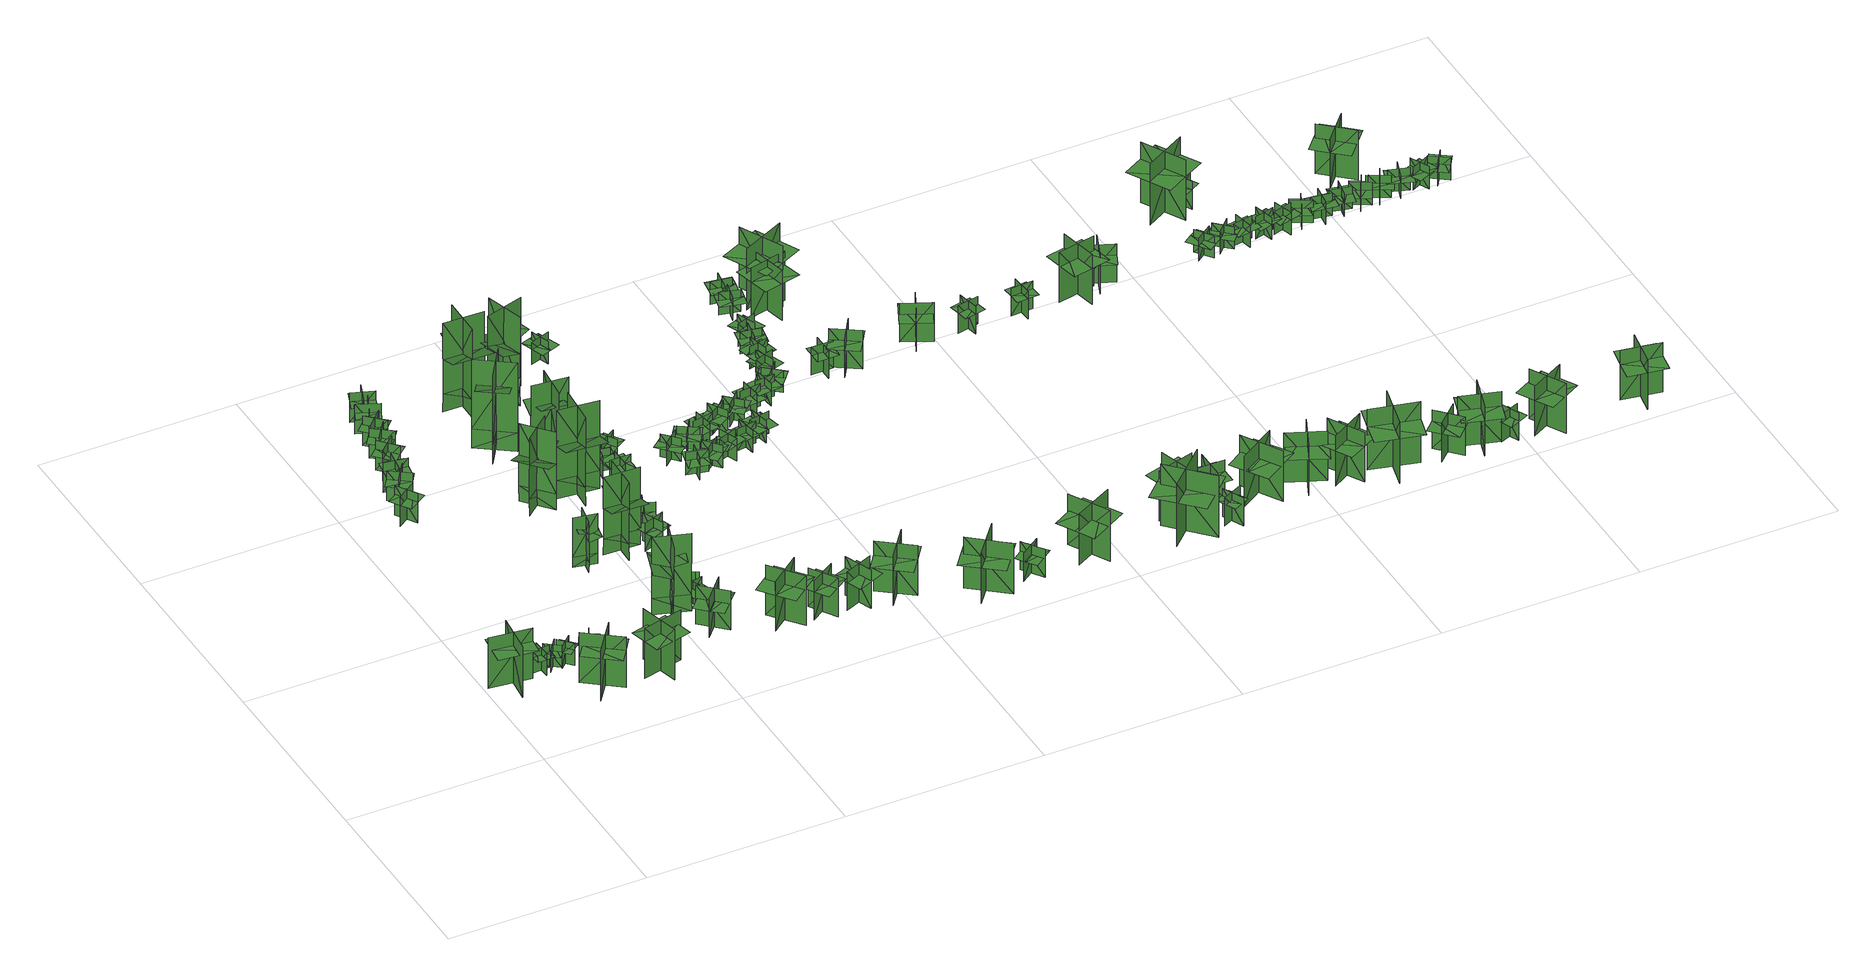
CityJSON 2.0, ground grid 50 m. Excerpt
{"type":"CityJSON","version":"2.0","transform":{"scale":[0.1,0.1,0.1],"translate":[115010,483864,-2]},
"CityObjects":{
"tree1":{"type":"SolitaryVegetationObject","geometry":[{"type":"MultiSurface","lod":"1","boundaries":[[[0,1,2]],[[0,2,3]],[[4,5,6]],[[4,6,7]],[[8,9,10]],[[8,10,11]],[[8,12,13]],[[8,13,9]]]}]},
"tree2":{"type":"SolitaryVegetationObject","geometry":[{"type":"MultiSurface","lod":"1","boundaries":[[[14,15,16]],[[14,16,17]],[[18,19,20]],[[18,20,21]],[[22,23,24]],[[22,24,25]],[[22,25,26]],[[22,26,27]]]}]},
"tree3":{"type":"SolitaryVegetationObject","geometry":[{"type":"MultiSurface","lod":"1","boundaries":[[[28,29,30]],[[28,30,31]],[[32,33,34]],[[32,34,35]],[[36,37,38]],[[36,38,39]],[[36,39,40]],[[36,40,41]]]}]},
"tree4":{"type":"SolitaryVegetationObject","geometry":[{"type":"MultiSurface","lod":"1","boundaries":[[[42,43,44]],[[42,44,45]],[[46,47,48]],[[46,48,49]],[[50,51,52]],[[50,52,53]],[[50,53,54]],[[50,54,55]]]}]},
"tree5":{"type":"SolitaryVegetationObject","geometry":[{"type":"MultiSurface","lod":"1","boundaries":[[[56,57,58]],[[56,58,59]],[[60,61,62]],[[60,62,63]],[[64,65,66]],[[64,66,67]],[[64,68,69]],[[64,69,65]]]}]},
"tree6":{"type":"SolitaryVegetationObject","geometry":[{"type":"MultiSurface","lod":"1","boundaries":[[[70,71,72]],[[70,72,73]],[[74,75,76]],[[74,76,77]],[[78,79,80]],[[78,80,81]],[[78,81,82]],[[78,82,83]]]}]},
"tree7":{"type":"SolitaryVegetationObject","geometry":[{"type":"MultiSurface","lod":"1","boundaries":[[[84,85,86]],[[84,86,87]],[[88,89,90]],[[88,90,91]],[[92,93,94]],[[92,94,95]],[[92,95,96]],[[92,96,97]]]}]},
"tree8":{"type":"SolitaryVegetationObject","geometry":[{"type":"MultiSurface","lod":"1","boundaries":[[[98,99,100]],[[98,100,101]],[[102,103,104]],[[102,104,105]],[[106,107,108]],[[106,108,109]],[[106,110,111]],[[106,111,107]]]}]},
"tree9":{"type":"SolitaryVegetationObject","geometry":[{"type":"MultiSurface","lod":"1","boundaries":[[[112,113,114]],[[112,114,115]],[[116,117,118]],[[116,118,119]],[[120,121,122]],[[120,122,123]],[[120,123,124]],[[120,124,125]]]}]},
"tree10":{"type":"SolitaryVegetationObject","geometry":[{"type":"MultiSurface","lod":"1","boundaries":[[[126,127,128]],[[126,128,129]],[[130,131,132]],[[130,132,133]],[[134,135,136]],[[134,136,137]],[[134,137,138]],[[134,138,139]]]}]},
"tree11":{"type":"SolitaryVegetationObject","geometry":[{"type":"MultiSurface","lod":"1","boundaries":[[[140,141,142]],[[140,142,143]],[[144,145,146]],[[144,146,147]],[[148,149,150]],[[148,150,151]],[[148,151,152]],[[148,152,153]]]}]},
"tree12":{"type":"SolitaryVegetationObject","geometry":[{"type":"MultiSurface","lod":"1","boundaries":[[[154,155,156]],[[154,156,157]],[[158,159,160]],[[158,160,161]],[[162,163,164]],[[162,164,165]],[[162,165,166]],[[162,166,167]]]}]},
"tree13":{"type":"SolitaryVegetationObject","geometry":[{"type":"MultiSurface","lod":"1","boundaries":[[[168,169,170]],[[168,170,171]],[[172,173,174]],[[172,174,175]],[[176,177,178]],[[176,178,179]],[[176,179,180]],[[176,180,181]]]}]},
"tree14":{"type":"SolitaryVegetationObject","geometry":[{"type":"MultiSurface","lod":"1","boundaries":[[[182,183,184]],[[182,184,185]],[[186,187,188]],[[186,188,189]],[[190,191,187]],[[190,187,186]],[[192,193,183]],[[192,183,182]],[[194,195,196]],[[194,196,197]],[[198,199,200]],[[198,200,201]]]}]},
"tree15":{"type":"SolitaryVegetationObject","geometry":[{"type":"MultiSurface","lod":"1","boundaries":[[[202,203,204]],[[202,204,205]],[[206,207,208]],[[206,208,209]],[[210,211,212]],[[210,212,213]],[[210,213,214]],[[210,214,215]]]}]},
"tree16":{"type":"SolitaryVegetationObject","geometry":[{"type":"MultiSurface","lod":"1","boundaries":[[[216,217,218]],[[216,218,219]],[[220,221,222]],[[220,222,223]],[[224,225,221]],[[224,221,220]],[[226,227,217]],[[226,217,216]],[[228,229,230]],[[228,230,231]],[[232,233,234]],[[232,234,235]]]}]},
"tree17":{"type":"SolitaryVegetationObject","geometry":[{"type":"MultiSurface","lod":"1","boundaries":[[[236,237,238]],[[236,238,239]],[[240,241,242]],[[240,242,243]],[[244,245,246]],[[244,246,247]],[[244,247,248]],[[244,248,249]]]}]},
"tree18":{"type":"SolitaryVegetationObject","geometry":[{"type":"MultiSurface","lod":"1","boundaries":[[[250,251,252]],[[250,252,253]],[[254,255,256]],[[254,256,257]],[[258,259,260]],[[258,260,261]],[[258,259,262]],[[258,262,263]]]}]},
"tree19":{"type":"SolitaryVegetationObject","geometry":[{"type":"MultiSurface","lod":"1","boundaries":[[[264,265,266]],[[264,266,267]],[[268,269,270]],[[268,270,271]],[[272,273,269]],[[272,269,268]],[[274,275,265]],[[274,265,264]],[[276,277,278]],[[276,278,279]],[[280,281,282]],[[280,282,283]]]}]},
"tree20":{"type":"SolitaryVegetationObject","geometry":[{"type":"MultiSurface","lod":"1","boundaries":[[[284,285,286]],[[284,286,287]],[[288,289,290]],[[288,290,291]],[[292,293,294]],[[292,294,295]],[[292,295,296]],[[292,296,297]]]}]},
"tree21":{"type":"SolitaryVegetationObject","geometry":[{"type":"MultiSurface","lod":"1","boundaries":[[[298,299,300]],[[298,300,301]],[[302,303,304]],[[302,304,305]],[[306,307,308]],[[306,308,309]],[[306,309,310]],[[306,310,311]]]}]},
"tree22":{"type":"SolitaryVegetationObject","geometry":[{"type":"MultiSurface","lod":"1","boundaries":[[[312,313,314]],[[312,314,315]],[[316,317,318]],[[316,318,319]],[[320,321,317]],[[320,317,316]],[[322,323,313]],[[322,313,312]],[[324,325,326]],[[324,326,327]],[[328,329,330]],[[328,330,331]]]}]},
"tree23":{"type":"SolitaryVegetationObject","geometry":[{"type":"MultiSurface","lod":"1","boundaries":[[[332,333,334]],[[332,334,335]],[[336,337,338]],[[336,338,339]],[[340,341,342]],[[340,342,343]],[[340,343,344]],[[340,344,345]]]}]},
"tree24":{"type":"SolitaryVegetationObject","geometry":[{"type":"MultiSurface","lod":"1","boundaries":[[[346,347,348]],[[346,348,349]],[[350,351,352]],[[350,352,353]],[[354,355,356]],[[354,356,357]],[[354,355,358]],[[354,358,359]]]}]},
"tree25":{"type":"SolitaryVegetationObject","geometry":[{"type":"MultiSurface","lod":"1","boundaries":[[[360,361,362]],[[360,362,363]],[[364,365,366]],[[364,366,367]],[[368,369,365]],[[368,365,364]],[[370,371,361]],[[370,361,360]],[[372,373,374]],[[372,374,375]],[[376,377,378]],[[376,378,379]]]}]},
"tree26":{"type":"SolitaryVegetationObject","geometry":[{"type":"MultiSurface","lod":"1","boundaries":[[[380,381,382]],[[380,382,383]],[[384,385,386]],[[384,386,387]],[[388,389,385]],[[388,385,384]],[[390,391,381]],[[390,381,380]],[[392,393,394]],[[392,394,395]],[[396,397,398]],[[396,398,399]]]}]},
"tree27":{"type":"SolitaryVegetationObject","geometry":[{"type":"MultiSurface","lod":"1","boundaries":[[[400,401,402]],[[400,402,403]],[[404,405,406]],[[404,406,407]],[[408,409,410]],[[408,410,411]],[[408,411,412]],[[408,412,413]]]}]},
"tree28":{"type":"SolitaryVegetationObject","geometry":[{"type":"MultiSurface","lod":"1","boundaries":[[[414,415,416]],[[414,416,417]],[[418,419,420]],[[418,420,421]],[[422,423,424]],[[422,424,425]],[[422,423,426]],[[422,426,427]]]}]},
"tree29":{"type":"SolitaryVegetationObject","geometry":[{"type":"MultiSurface","lod":"1","boundaries":[[[428,429,430]],[[428,430,431]],[[432,433,434]],[[432,434,435]],[[436,437,433]],[[436,433,432]],[[438,439,429]],[[438,429,428]],[[440,441,442]],[[440,442,443]],[[444,445,446]],[[444,446,447]]]}]},
"tree30":{"type":"SolitaryVegetationObject","geometry":[{"type":"MultiSurface","lod":"1","boundaries":[[[448,449,450]],[[448,450,451]],[[452,453,454]],[[452,454,455]],[[456,457,453]],[[456,453,452]],[[458,459,449]],[[458,449,448]],[[460,461,462]],[[460,462,463]],[[464,465,466]],[[464,466,467]]]}]},
"tree31":{"type":"SolitaryVegetationObject","geometry":[{"type":"MultiSurface","lod":"1","boundaries":[[[468,469,470]],[[468,470,471]],[[472,473,474]],[[472,474,475]],[[476,477,478]],[[476,478,479]],[[476,479,480]],[[476,480,481]]]}]},
"tree32":{"type":"SolitaryVegetationObject","geometry":[{"type":"MultiSurface","lod":"1","boundaries":[[[482,483,484]],[[482,484,485]],[[486,487,488]],[[486,488,489]],[[490,491,492]],[[490,492,493]],[[490,493,494]],[[490,494,495]]]}]},
"tree33":{"type":"SolitaryVegetationObject","geometry":[{"type":"MultiSurface","lod":"1","boundaries":[[[496,497,498]],[[496,498,499]],[[500,501,502]],[[500,502,503]],[[504,505,506]],[[504,506,507]],[[504,507,508]],[[504,508,509]]]}]},
"tree34":{"type":"SolitaryVegetationObject","geometry":[{"type":"MultiSurface","lod":"1","boundaries":[[[510,511,512]],[[510,512,513]],[[514,515,516]],[[514,516,517]],[[518,519,515]],[[518,515,514]],[[520,521,511]],[[520,511,510]],[[522,523,524]],[[522,524,525]],[[526,527,528]],[[526,528,529]]]}]},
"tree35":{"type":"SolitaryVegetationObject","geometry":[{"type":"MultiSurface","lod":"1","boundaries":[[[530,531,532]],[[530,532,533]],[[534,535,536]],[[534,536,537]],[[538,539,540]],[[538,540,541]],[[538,541,542]],[[538,542,543]]]}]},
"tree36":{"type":"SolitaryVegetationObject","geometry":[{"type":"MultiSurface","lod":"1","boundaries":[[[544,545,546]],[[544,546,547]],[[548,549,550]],[[548,550,551]],[[552,553,554]],[[552,554,555]],[[552,555,556]],[[552,556,557]]]}]},
"tree37":{"type":"SolitaryVegetationObject","geometry":[{"type":"MultiSurface","lod":"1","boundaries":[[[558,559,560]],[[558,560,561]],[[562,563,564]],[[562,564,565]],[[566,567,568]],[[566,568,569]],[[566,569,570]],[[566,570,571]]]}]},
"tree38":{"type":"SolitaryVegetationObject","geometry":[{"type":"MultiSurface","lod":"1","boundaries":[[[572,573,574]],[[572,574,575]],[[576,577,578]],[[576,578,579]],[[580,581,582]],[[580,582,583]],[[580,583,584]],[[580,584,585]]]}]},
"tree39":{"type":"SolitaryVegetationObject","geometry":[{"type":"MultiSurface","lod":"1","boundaries":[[[586,587,588]],[[586,588,589]],[[590,591,592]],[[590,592,593]],[[594,595,596]],[[594,596,597]],[[594,597,598]],[[594,598,599]]]}]},
"tree40":{"type":"SolitaryVegetationObject","geometry":[{"type":"MultiSurface","lod":"1","boundaries":[[[600,601,602]],[[600,602,603]],[[604,605,606]],[[604,606,607]],[[608,609,610]],[[608,610,611]],[[608,611,612]],[[608,612,613]]]}]},
"tree41":{"type":"SolitaryVegetationObject","geometry":[{"type":"MultiSurface","lod":"1","boundaries":[[[614,615,616]],[[614,616,617]],[[618,619,620]],[[618,620,621]],[[622,623,624]],[[622,624,625]],[[622,625,626]],[[622,626,627]]]}]},
"tree42":{"type":"SolitaryVegetationObject","geometry":[{"type":"MultiSurface","lod":"1","boundaries":[[[628,629,630]],[[628,630,631]],[[632,633,634]],[[632,634,635]],[[636,637,638]],[[636,638,639]],[[636,639,640]],[[636,640,641]]]}]},
"tree43":{"type":"SolitaryVegetationObject","geometry":[{"type":"MultiSurface","lod":"1","boundaries":[[[642,643,644]],[[642,644,645]],[[646,647,648]],[[646,648,649]],[[650,651,652]],[[650,652,653]],[[650,653,654]],[[650,654,655]]]}]},
"tree44":{"type":"SolitaryVegetationObject","geometry":[{"type":"MultiSurface","lod":"1","boundaries":[[[656,657,658]],[[656,658,659]],[[660,661,662]],[[660,662,663]],[[664,665,666]],[[664,666,667]],[[664,667,668]],[[664,668,669]]]}]},
"tree45":{"type":"SolitaryVegetationObject","geometry":[{"type":"MultiSurface","lod":"1","boundaries":[[[670,671,672]],[[670,672,673]],[[674,675,676]],[[674,676,677]],[[678,679,680]],[[678,680,681]],[[678,681,682]],[[678,682,683]]]}]},
"tree46":{"type":"SolitaryVegetationObject","geometry":[{"type":"MultiSurface","lod":"1","boundaries":[[[684,685,686]],[[684,686,687]],[[688,689,690]],[[688,690,691]],[[692,693,694]],[[692,694,695]],[[692,695,696]],[[692,696,697]]]}]},
"tree47":{"type":"SolitaryVegetationObject","geometry":[{"type":"MultiSurface","lod":"1","boundaries":[[[698,699,700]],[[698,700,701]],[[702,703,704]],[[702,704,705]],[[706,707,708]],[[706,708,709]],[[706,709,710]],[[706,710,711]]]}]},
"tree48":{"type":"SolitaryVegetationObject","geometry":[{"type":"MultiSurface","lod":"1","boundaries":[[[712,713,714]],[[712,714,715]],[[716,717,718]],[[716,718,719]],[[720,721,722]],[[720,722,723]],[[720,723,724]],[[720,724,725]]]}]},
"tree49":{"type":"SolitaryVegetationObject","geometry":[{"type":"MultiSurface","lod":"1","boundaries":[[[726,727,728]],[[726,728,729]],[[730,731,732]],[[730,732,733]],[[734,735,736]],[[734,736,737]],[[734,737,738]],[[734,738,739]]]}]},
"tree50":{"type":"SolitaryVegetationObject","geometry":[{"type":"MultiSurface","lod":"1","boundaries":[[[740,741,742]],[[740,742,743]],[[744,745,746]],[[744,746,747]],[[748,749,750]],[[748,750,751]],[[748,751,752]],[[748,752,753]]]}]},
"tree51":{"type":"SolitaryVegetationObject","geometry":[{"type":"MultiSurface","lod":"1","boundaries":[[[754,755,756]],[[754,756,757]],[[758,759,760]],[[758,760,761]],[[762,763,764]],[[762,764,765]],[[762,765,766]],[[762,766,767]]]}]},
"tree52":{"type":"SolitaryVegetationObject","geometry":[{"type":"MultiSurface","lod":"1","boundaries":[[[768,769,770]],[[768,770,771]],[[772,773,774]],[[772,774,775]],[[776,777,778]],[[776,778,779]],[[776,779,780]],[[776,780,781]]]}]},
"tree53":{"type":"SolitaryVegetationObject","geometry":[{"type":"MultiSurface","lod":"1","boundaries":[[[782,783,784]],[[782,784,785]],[[786,787,788]],[[786,788,789]],[[790,791,792]],[[790,792,793]],[[790,793,794]],[[790,794,795]]]}]},
"tree54":{"type":"SolitaryVegetationObject","geometry":[{"type":"MultiSurface","lod":"1","boundaries":[[[796,797,798]],[[796,798,799]],[[800,801,802]],[[800,802,803]],[[804,805,806]],[[804,806,807]],[[804,807,808]],[[804,808,809]]]}]},
"tree55":{"type":"SolitaryVegetationObject","geometry":[{"type":"MultiSurface","lod":"1","boundaries":[[[810,811,812]],[[810,812,813]],[[814,815,816]],[[814,816,817]],[[818,819,820]],[[818,820,821]],[[818,821,822]],[[818,822,823]]]}]},
"tree56":{"type":"SolitaryVegetationObject","geometry":[{"type":"MultiSurface","lod":"1","boundaries":[[[824,825,826]],[[824,826,827]],[[828,829,830]],[[828,830,831]],[[832,833,834]],[[832,834,835]],[[832,835,836]],[[832,836,837]]]}]},
"tree57":{"type":"SolitaryVegetationObject","geometry":[{"type":"MultiSurface","lod":"1","boundaries":[[[838,839,840]],[[838,840,841]],[[842,843,844]],[[842,844,845]],[[846,847,848]],[[846,848,849]],[[846,849,850]],[[846,850,851]]]}]},
"tree58":{"type":"SolitaryVegetationObject","geometry":[{"type":"MultiSurface","lod":"1","boundaries":[[[852,853,854]],[[852,854,855]],[[856,857,858]],[[856,858,859]],[[860,861,862]],[[860,862,863]],[[860,863,864]],[[860,864,865]]]}]},
"tree59":{"type":"SolitaryVegetationObject","geometry":[{"type":"MultiSurface","lod":"1","boundaries":[[[866,867,868]],[[866,868,869]],[[870,871,872]],[[870,872,873]],[[874,875,876]],[[874,876,877]],[[874,877,878]],[[874,878,879]]]}]},
"tree60":{"type":"SolitaryVegetationObject","geometry":[{"type":"MultiSurface","lod":"1","boundaries":[[[880,881,882]],[[880,882,883]],[[884,885,886]],[[884,886,887]],[[888,889,890]],[[888,890,891]],[[888,891,892]],[[888,892,893]]]}]},
"tree61":{"type":"SolitaryVegetationObject","geometry":[{"type":"MultiSurface","lod":"1","boundaries":[[[894,895,896]],[[894,896,897]],[[898,899,900]],[[898,900,901]],[[902,903,904]],[[902,904,905]],[[902,905,906]],[[902,906,907]]]}]},
"tree62":{"type":"SolitaryVegetationObject","geometry":[{"type":"MultiSurface","lod":"1","boundaries":[[[908,909,910]],[[908,910,911]],[[912,913,914]],[[912,914,915]],[[916,917,918]],[[916,918,919]],[[916,919,920]],[[916,920,921]]]}]},
"tree63":{"type":"SolitaryVegetationObject","geometry":[{"type":"MultiSurface","lod":"1","boundaries":[[[922,923,924]],[[922,924,925]],[[926,927,928]],[[926,928,929]],[[930,931,932]],[[930,932,933]],[[930,933,934]],[[930,934,935]]]}]},
"tree64":{"type":"SolitaryVegetationObject","geometry":[{"type":"MultiSurface","lod":"1","boundaries":[[[936,937,938]],[[936,938,939]],[[940,941,942]],[[940,942,943]],[[944,945,946]],[[944,946,947]],[[944,947,948]],[[944,948,949]]]}]},
"tree65":{"type":"SolitaryVegetationObject","geometry":[{"type":"MultiSurface","lod":"1","boundaries":[[[950,951,952]],[[950,952,953]],[[954,955,956]],[[954,956,957]],[[958,959,960]],[[958,960,961]],[[958,961,962]],[[958,962,963]]]}]},
"tree66":{"type":"SolitaryVegetationObject","geometry":[{"type":"MultiSurface","lod":"1","boundaries":[[[964,965,966]],[[964,966,967]],[[968,969,970]],[[968,970,971]],[[972,973,974]],[[972,974,975]],[[972,975,976]],[[972,976,977]]]}]},
"tree67":{"type":"SolitaryVegetationObject","geometry":[{"type":"MultiSurface","lod":"1","boundaries":[[[978,979,980]],[[978,980,981]],[[982,983,984]],[[982,984,985]],[[986,987,988]],[[986,988,989]],[[986,989,990]],[[986,990,991]]]}]},
"tree68":{"type":"SolitaryVegetationObject","geometry":[{"type":"MultiSurface","lod":"1","boundaries":[[[992,993,994]],[[992,994,995]],[[996,997,998]],[[996,998,999]],[[1000,1001,1002]],[[1000,1002,1003]],[[1000,1004,1005]],[[1000,1005,1001]]]}]},
"tree69":{"type":"SolitaryVegetationObject","geometry":[{"type":"MultiSurface","lod":"1","boundaries":[[[1006,1007,1008]],[[1006,1008,1009]],[[1010,1011,1012]],[[1010,1012,1013]],[[1014,1015,1016]],[[1014,1016,1017]],[[1014,1017,1018]],[[1014,1018,1019]]]}]},
"tree70":{"type":"SolitaryVegetationObject","geometry":[{"type":"MultiSurface","lod":"1","boundaries":[[[1020,1021,1022]],[[1020,1022,1023]],[[1024,1025,1026]],[[1024,1026,1027]],[[1028,1029,1030]],[[1028,1030,1031]],[[1028,1031,1032]],[[1028,1032,1033]]]}]},
"tree71":{"type":"SolitaryVegetationObject","geometry":[{"type":"MultiSurface","lod":"1","boundaries":[[[1034,1035,1036]],[[1034,1036,1037]],[[1038,1039,1040]],[[1038,1040,1041]],[[1042,1043,1044]],[[1042,1044,1045]],[[1042,1045,1046]],[[1042,1046,1047]]]}]},
"tree72":{"type":"SolitaryVegetationObject","geometry":[{"type":"MultiSurface","lod":"1","boundaries":[[[1048,1049,1050]],[[1048,1050,1051]],[[1052,1053,1054]],[[1052,1054,1055]],[[1056,1057,1058]],[[1056,1058,1059]],[[1056,1059,1060]],[[1056,1060,1061]]]}]},
"tree73":{"type":"SolitaryVegetationObject","geometry":[{"type":"MultiSurface","lod":"1","boundaries":[[[1062,1063,1064]],[[1062,1064,1065]],[[1066,1067,1068]],[[1066,1068,1069]],[[1070,1071,1072]],[[1070,1072,1073]],[[1070,1073,1074]],[[1070,1074,1075]]]}]},
"tree74":{"type":"SolitaryVegetationObject","geometry":[{"type":"MultiSurface","lod":"1","boundaries":[[[1076,1077,1078]],[[1076,1078,1079]],[[1080,1081,1082]],[[1080,1082,1083]],[[1084,1085,1086]],[[1084,1086,1087]],[[1084,1087,1088]],[[1084,1088,1089]]]}]},
"tree75":{"type":"SolitaryVegetationObject","geometry":[{"type":"MultiSurface","lod":"1","boundaries":[[[1090,1091,1092]],[[1090,1092,1093]],[[1094,1095,1096]],[[1094,1096,1097]],[[1098,1099,1100]],[[1098,1100,1101]],[[1098,1101,1102]],[[1098,1102,1103]]]}]},
"tree76":{"type":"SolitaryVegetationObject","geometry":[{"type":"MultiSurface","lod":"1","boundaries":[[[1104,1105,1106]],[[1104,1106,1107]],[[1108,1109,1110]],[[1108,1110,1111]],[[1112,1113,1114]],[[1112,1114,1115]],[[1112,1115,1116]],[[1112,1116,1117]]]}]},
"tree77":{"type":"SolitaryVegetationObject","geometry":[{"type":"MultiSurface","lod":"1","boundaries":[[[1118,1119,1120]],[[1118,1120,1121]],[[1122,1123,1124]],[[1122,1124,1125]],[[1126,1127,1128]],[[1126,1128,1129]],[[1126,1129,1130]],[[1126,1130,1131]]]}]},
"tree78":{"type":"SolitaryVegetationObject","geometry":[{"type":"MultiSurface","lod":"1","boundaries":[[[1132,1133,1134]],[[1132,1134,1135]],[[1136,1137,1138]],[[1136,1138,1139]],[[1140,1141,1142]],[[1140,1142,1143]],[[1140,1143,1144]],[[1140,1144,1145]]]}]},
"tree79":{"type":"SolitaryVegetationObject","geometry":[{"type":"MultiSurface","lod":"1","boundaries":[[[1146,1147,1148]],[[1146,1148,1149]],[[1150,1151,1152]],[[1150,1152,1153]],[[1154,1155,1156]],[[1154,1156,1157]],[[1154,1157,1158]],[[1154,1158,1159]]]}]},
"tree80":{"type":"SolitaryVegetationObject","geometry":[{"type":"MultiSurface","lod":"1","boundaries":[[[1160,1161,1162]],[[1160,1162,1163]],[[1164,1165,1166]],[[1164,1166,1167]],[[1168,1169,1170]],[[1168,1170,1171]],[[1168,1171,1172]],[[1168,1172,1173]]]}]},
"tree81":{"type":"SolitaryVegetationObject","geometry":[{"type":"MultiSurface","lod":"1","boundaries":[[[1174,1175,1176]],[[1174,1176,1177]],[[1178,1179,1180]],[[1178,1180,1181]],[[1182,1183,1184]],[[1182,1184,1185]],[[1182,1185,1186]],[[1182,1186,1187]]]}]},
"tree82":{"type":"SolitaryVegetationObject","geometry":[{"type":"MultiSurface","lod":"1","boundaries":[[[1188,1189,1190]],[[1188,1190,1191]],[[1192,1193,1194]],[[1192,1194,1195]],[[1196,1197,1198]],[[1196,1198,1199]],[[1196,1199,1200]],[[1196,1200,1201]]]}]},
"tree83":{"type":"SolitaryVegetationObject","geometry":[{"type":"MultiSurface","lod":"1","boundaries":[[[1202,1203,1204]],[[1202,1204,1205]],[[1206,1207,1208]],[[1206,1208,1209]],[[1210,1211,1212]],[[1210,1212,1213]],[[1210,1213,1214]],[[1210,1214,1215]]]}]},
"tree84":{"type":"SolitaryVegetationObject","geometry":[{"type":"MultiSurface","lod":"1","boundaries":[[[1216,1217,1218]],[[1216,1218,1219]],[[1220,1221,1222]],[[1220,1222,1223]],[[1224,1225,1226]],[[1224,1226,1227]],[[1224,1227,1228]],[[1224,1228,1229]]]}]},
"tree85":{"type":"SolitaryVegetationObject","geometry":[{"type":"MultiSurface","lod":"1","boundaries":[[[1230,1231,1232]],[[1230,1232,1233]],[[1234,1235,1236]],[[1234,1236,1237]],[[1238,1239,1240]],[[1238,1240,1241]],[[1238,1241,1242]],[[1238,1242,1243]]]}]},
"tree86":{"type":"SolitaryVegetationObject","geometry":[{"type":"MultiSurface","lod":"1","boundaries":[[[1244,1245,1246]],[[1244,1246,1247]],[[1248,1249,1250]],[[1248,1250,1251]],[[1252,1253,1254]],[[1252,1254,1255]],[[1252,1255,1256]],[[1252,1256,1257]]]}]},
"tree87":{"type":"SolitaryVegetationObject","geometry":[{"type":"MultiSurface","lod":"1","boundaries":[[[1258,1259,1260]],[[1258,1260,1261]],[[1262,1263,1264]],[[1262,1264,1265]],[[1266,1267,1268]],[[1266,1268,1269]],[[1266,1269,1270]],[[1266,1270,1271]]]}]},
"tree88":{"type":"SolitaryVegetationObject","geometry":[{"type":"MultiSurface","lod":"1","boundaries":[[[1272,1273,1274]],[[1272,1274,1275]],[[1276,1277,1278]],[[1276,1278,1279]],[[1280,1281,1282]],[[1280,1282,1283]],[[1280,1283,1284]],[[1280,1284,1285]]]}]},
"tree89":{"type":"SolitaryVegetationObject","geometry":[{"type":"MultiSurface","lod":"1","boundaries":[[[1286,1287,1288]],[[1286,1288,1289]],[[1290,1291,1292]],[[1290,1292,1293]],[[1294,1295,1296]],[[1294,1296,1297]],[[1294,1297,1298]],[[1294,1298,1299]]]}]},
"tree90":{"type":"SolitaryVegetationObject","geometry":[{"type":"MultiSurface","lod":"1","boundaries":[[[1300,1301,1302]],[[1300,1302,1303]],[[1304,1305,1306]],[[1304,1306,1307]],[[1308,1309,1310]],[[1308,1310,1311]],[[1308,1311,1312]],[[1308,1312,1313]]]}]},
"tree91":{"type":"SolitaryVegetationObject","geometry":[{"type":"MultiSurface","lod":"1","boundaries":[[[1314,1315,1316]],[[1314,1316,1317]],[[1318,1319,1320]],[[1318,1320,1321]],[[1322,1323,1324]],[[1322,1324,1325]],[[1322,1325,1326]],[[1322,1326,1327]]]}]},
"tree92":{"type":"SolitaryVegetationObject","geometry":[{"type":"MultiSurface","lod":"1","boundaries":[[[1328,1329,1330]],[[1328,1330,1331]],[[1332,1333,1334]],[[1332,1334,1335]],[[1336,1337,1338]],[[1336,1338,1339]],[[1336,1339,1340]],[[1336,1340,1341]]]}]},
"tree93":{"type":"SolitaryVegetationObject","geometry":[{"type":"MultiSurface","lod":"1","boundaries":[[[1342,1343,1344]],[[1342,1344,1345]],[[1346,1347,1348]],[[1346,1348,1349]],[[1350,1351,1352]],[[1350,1352,1353]],[[1350,1353,1354]],[[1350,1354,1355]]]}]},
"tree94":{"type":"SolitaryVegetationObject","geometry":[{"type":"MultiSurface","lod":"1","boundaries":[[[1356,1357,1358]],[[1356,1358,1359]],[[1360,1361,1362]],[[1360,1362,1363]],[[1364,1365,1366]],[[1364,1366,1367]],[[1364,1367,1368]],[[1364,1368,1369]]]}]},
"tree95":{"type":"SolitaryVegetationObject","geometry":[{"type":"MultiSurface","lod":"1","boundaries":[[[1370,1371,1372]],[[1370,1372,1373]],[[1374,1375,1376]],[[1374,1376,1377]],[[1378,1379,1380]],[[1378,1380,1381]],[[1378,1381,1382]],[[1378,1382,1383]]]}]},
"tree96":{"type":"SolitaryVegetationObject","geometry":[{"type":"MultiSurface","lod":"1","boundaries":[[[1384,1385,1386]],[[1384,1386,1387]],[[1388,1389,1390]],[[1388,1390,1391]],[[1392,1393,1394]],[[1392,1394,1395]],[[1392,1395,1396]],[[1392,1396,1397]]]}]},
"tree97":{"type":"SolitaryVegetationObject","geometry":[{"type":"MultiSurface","lod":"1","boundaries":[[[1398,1399,1400]],[[1398,1400,1401]],[[1402,1403,1404]],[[1402,1404,1405]],[[1406,1407,1408]],[[1406,1408,1409]],[[1406,1409,1410]],[[1406,1410,1411]]]}]},
"tree98":{"type":"SolitaryVegetationObject","geometry":[{"type":"MultiSurface","lod":"1","boundaries":[[[1412,1413,1414]],[[1412,1414,1415]],[[1416,1417,1418]],[[1416,1418,1419]],[[1420,1421,1422]],[[1420,1422,1423]],[[1420,1423,1424]],[[1420,1424,1425]]]}]},
"tree99":{"type":"SolitaryVegetationObject","geometry":[{"type":"MultiSurface","lod":"1","boundaries":[[[1426,1427,1428]],[[1426,1428,1429]],[[1430,1431,1432]],[[1430,1432,1433]],[[1434,1435,1436]],[[1434,1436,1437]],[[1434,1437,1438]],[[1434,1438,1439]]]}]}
},
"vertices":[
[3,279,14],[109,266,14],[109,266,155],[3,279,155],[56,213,14],[68,319,14],[68,319,155],[56,213,155],[12,278,119],[109,266,119],[114,308,119],[17,320,119],[7,236,119],[104,225,119],
[160,284,16],[115,281,16],[115,281,78],[160,284,78],[137,304,16],[141,259,16],[141,259,78],[137,304,78],[137,304,60],[115,302,60],[119,258,60],[141,259,60],[163,261,60],[159,305,60],
[185,271,16],[150,297,16],[150,297,77],[185,271,77],[181,300,16],[154,265,16],[154,265,77],[181,300,77],[181,300,60],[164,313,60],[137,278,60],[154,265,60],[172,251,60],[199,286,60],
[184,297,16],[214,264,16],[214,264,77],[184,297,77],[183,267,16],[216,297,16],[216,297,77],[183,267,77],[183,267,60],[198,251,60],[231,281,60],[216,297,60],[201,314,60],[168,284,60],
[194,205,14],[279,141,14],[279,141,154],[194,205,154],[206,122,14],[270,207,14],[270,207,154],[206,122,154],[201,200,118],[279,141,118],[304,175,118],[226,233,118],[176,166,118],[254,107,118],
[240,291,15],[279,270,15],[279,270,77],[240,291,77],[248,263,15],[269,302,15],[269,302,77],[248,263,77],[248,263,60],[267,252,60],[289,291,60],[269,302,60],[250,312,60],[228,274,60],
[156,917,2],[124,967,2],[124,967,84],[156,917,84],[164,956,2],[115,923,2],[115,923,84],[164,956,84],[164,956,61],[148,980,61],[99,948,61],[115,923,61],[131,899,61],[181,931,61],
[435,177,13],[332,152,13],[332,152,153],[435,177,153],[363,220,13],[389,117,13],[389,117,153],[363,220,153],[427,175,117],[332,152,117],[342,111,117],[437,134,117],[417,216,117],[322,193,117],
[140,980,6],[174,1028,6],[174,1028,88],[140,980,88],[179,986,6],[131,1020,6],[131,1020,88],[179,986,88],[179,986,65],[196,1011,65],[148,1044,65],[131,1020,65],[114,996,65],[162,962,65],
[172,1079,2],[163,1020,2],[163,1020,84],[172,1079,84],[140,1055,2],[198,1046,2],[198,1046,84],[140,1055,84],[140,1055,61],[136,1026,61],[194,1017,61],[198,1046,61],[203,1076,61],[144,1085,61],
[199,1128,8],[156,1088,8],[156,1088,90],[199,1128,90],[160,1130,8],[200,1087,8],[200,1087,90],[160,1130,90],[160,1130,67],[138,1110,67],[179,1067,67],[200,1087,67],[222,1107,67],[182,1150,67],
[169,1178,7],[216,1143,7],[216,1143,89],[169,1178,89],[174,1139,7],[209,1187,7],[209,1187,89],[174,1139,89],[174,1139,66],[198,1122,66],[233,1169,66],[209,1187,66],[185,1204,66],[151,1156,66],
[178,1227,6],[220,1186,6],[220,1186,88],[178,1227,88],[178,1188,6],[220,1230,6],[220,1230,88],[178,1188,88],[178,1188,65],[200,1168,65],[241,1210,65],[220,1230,65],[198,1251,65],[157,1209,65],
[413,613,48],[401,555,48],[400,556,158],[412,613,158],[376,588,48],[433,577,48],[433,577,158],[376,589,158],[376,589,19],[433,577,19],[412,613,19],[400,556,19],[412,613,102],[401,556,102],[430,550,112],[442,607,112],[402,563,119],[411,606,119],[389,611,125],[381,568,125],
[199,1236,6],[223,1290,6],[223,1290,88],[199,1236,88],[236,1250,6],[182,1274,6],[182,1274,88],[236,1250,88],[236,1250,65],[248,1277,65],[194,1301,65],[182,1274,65],[170,1247,65],[224,1223,65],
[478,295,62],[506,381,62],[507,380,232],[480,294,232],[539,326,62],[453,353,62],[453,353,232],[539,325,232],[539,325,17],[453,353,17],[480,294,17],[507,380,17],[479,294,145],[507,381,145],[463,395,161],[435,309,161],[503,369,172],[483,304,172],[515,294,181],[536,358,181],
[228,1335,5],[207,1280,5],[207,1280,87],[228,1335,87],[192,1319,5],[247,1298,5],[247,1298,87],[192,1319,87],[192,1319,64],[182,1292,64],[237,1270,64],[247,1298,64],[258,1325,64],[203,1347,64],
[534,229,8],[590,290,8],[590,290,117],[534,229,117],[590,232,8],[530,288,8],[530,288,117],[590,232,117],[536,228,81],[592,288,81],[562,316,81],[506,256,81],[617,265,81],[561,205,81],
[446,804,58],[387,872,58],[389,873,229],[447,805,229],[452,872,59],[383,813,59],[384,812,229],[452,871,229],[452,871,13],[384,812,13],[447,805,13],[389,873,13],[447,804,142],[388,873,142],[353,843,158],[412,774,158],[396,864,168],[441,812,168],[467,835,178],[422,886,178],
[539,361,1],[539,361,63],[590,375,63],[590,375,1],[557,392,1],[557,392,63],[571,342,63],[571,342,1],[555,400,43],[529,392,43],[547,331,43],[572,338,43],[598,345,43],[581,407,43],
[573,424,6],[573,424,68],[547,378,68],[547,378,6],[582,389,6],[582,389,68],[537,415,68],[537,415,6],[589,385,48],[602,409,48],[547,441,48],[533,418,48],[520,394,48],[576,362,48],
[554,602,58],[463,606,58],[463,607,229],[554,604,229],[508,653,59],[504,562,59],[505,562,229],[508,653,229],[508,653,13],[505,562,13],[554,604,13],[463,607,13],[554,603,142],[463,607,142],[462,561,158],[552,557,158],[476,606,168],[544,604,168],[545,639,178],[477,641,178],
[553,510,7],[553,510,69],[603,490,69],[603,490,7],[587,524,7],[587,524,69],[568,476,69],[568,476,7],[589,531,49],[564,541,49],[541,481,49],[566,471,49],[591,462,49],[614,522,49],
[554,580,9],[608,602,9],[608,602,87],[554,580,87],[591,565,9],[568,619,9],[568,619,87],[591,565,87],[555,578,61],[609,601,61],[598,628,61],[544,605,61],[618,579,61],[564,556,61],
[387,1100,64],[472,1041,64],[471,1040,259],[386,1099,259],[400,1023,65],[459,1108,65],[458,1109,259],[400,1023,259],[400,1023,13],[458,1109,13],[386,1099,13],[471,1040,13],[386,1099,159],[471,1040,159],[501,1084,178],[416,1143,178],[460,1048,190],[395,1092,190],[373,1059,201],[437,1016,201],
[570,832,64],[467,841,64],[467,843,258],[570,833,258],[520,892,64],[511,789,64],[512,789,258],[521,892,258],[521,892,12],[512,789,12],[570,833,12],[467,843,12],[570,833,159],[467,842,159],[463,789,177],[566,780,177],[481,841,189],[559,834,189],[562,874,200],[485,880,200],
[681,238,15],[743,160,15],[743,160,154],[681,238,154],[673,173,15],[751,234,15],[751,234,154],[673,173,154],[673,173,115],[704,133,115],[782,195,115],[751,234,115],[721,273,115],[642,212,115],
[612,640,10],[557,662,10],[557,662,88],[612,640,88],[596,677,10],[574,623,10],[574,623,88],[596,677,88],[612,642,62],[558,664,62],[547,637,62],[602,615,62],[567,686,62],[621,664,62],
[494,1246,64],[391,1247,64],[391,1249,259],[494,1247,259],[440,1302,64],[438,1199,64],[439,1199,259],[441,1302,259],[441,1302,13],[439,1199,13],[494,1247,13],[391,1249,13],[494,1247,159],[391,1248,159],[390,1196,178],[493,1194,178],[405,1248,190],[483,1248,190],[483,1287,200],[405,1288,200],
[479,991,55],[570,983,55],[569,981,226],[479,989,226],[523,938,56],[531,1028,56],[530,1028,226],[522,938,226],[522,938,10],[530,1028,10],[479,989,10],[569,981,10],[479,990,138],[569,982,138],[573,1028,155],[483,1036,155],[557,983,165],[489,988,165],[487,954,175],[554,949,175],
[779,221,16],[821,156,16],[821,156,124],[779,221,124],[768,170,16],[833,212,16],[833,212,124],[768,170,124],[768,170,94],[789,138,94],[854,180,94],[833,212,94],[812,245,94],[747,203,94],
[607,922,7],[607,922,69],[597,870,69],[597,870,7],[627,892,7],[627,892,69],[576,901,69],[576,901,7],[635,891,49],[640,917,49],[577,929,49],[572,902,49],[567,876,49],[630,864,49],
[604,849,6],[604,849,68],[657,850,68],[657,850,6],[629,874,6],[629,874,68],[630,823,68],[630,823,6],[629,882,48],[602,882,48],[604,818,48],[630,818,48],[657,819,48],[656,883,48],
[554,1190,62],[525,1289,62],[527,1290,257],[556,1191,257],[592,1259,62],[493,1229,62],[493,1228,257],[592,1258,257],[592,1258,11],[493,1228,11],[556,1191,11],[527,1290,11],[555,1190,157],[526,1290,157],[475,1275,176],[505,1175,176],[530,1276,188],[553,1202,188],[590,1213,198],[568,1287,198],
[657,915,3],[657,915,65],[628,959,65],[628,959,3],[622,923,3],[622,923,65],[665,951,65],[665,951,3],[615,918,44],[630,896,44],[684,931,44],[669,954,44],[654,976,44],[601,940,44],
[901,149,17],[872,221,17],[872,221,124],[901,149,124],[921,197,17],[850,167,17],[850,167,124],[921,197,124],[921,197,94],[907,232,94],[835,203,94],[850,167,94],[865,131,94],[936,161,94],
[786,882,7],[786,882,70],[746,846,70],[746,846,7],[783,846,7],[783,846,70],[749,884,70],[749,884,7],[789,840,49],[809,858,49],[766,905,49],[746,887,49],[726,870,49],[769,822,49],
[767,794,9],[767,794,71],[819,782,71],[819,782,9],[797,812,9],[797,812,71],[786,762,71],[786,762,9],[799,820,50],[773,826,50],[759,763,50],[785,757,50],[811,752,50],[825,814,50],
[950,138,15],[1011,217,15],[1011,217,154],[950,138,154],[1016,147,15],[937,207,15],[937,207,154],[1016,147,154],[1016,147,115],[1046,186,115],[967,247,115],[937,207,115],[907,167,115],[986,107,115],
[854,782,7],[854,782,69],[820,822,69],[820,822,7],[818,785,7],[818,785,69],[858,819,69],[858,819,7],[812,780,49],[830,760,49],[879,801,49],[861,822,49],[844,842,49],[795,800,49],
[802,857,8],[802,857,70],[831,902,70],[831,902,8],[795,893,8],[795,893,70],[839,865,70],[839,865,8],[788,897,50],[774,874,50],[828,840,50],[842,862,50],[857,885,50],[803,919,50],
[705,1344,3],[705,1344,65],[655,1327,65],[655,1327,3],[689,1312,3],[689,1312,65],[672,1361,65],[672,1361,3],[691,1305,45],[717,1313,45],[696,1374,45],[670,1365,45],[645,1357,45],[666,1296,45],
[876,842,6],[876,842,68],[894,792,68],[894,792,6],[908,826,6],[908,826,68],[860,808,68],[860,808,6],[916,829,48],[907,854,48],[846,832,48],[855,807,48],[865,782,48],[925,804,48],
[837,893,7],[837,893,69],[890,902,69],[890,902,7],[859,922,7],[859,922,69],[867,871,69],[867,871,7],[858,930,49],[832,926,49],[842,862,49],[868,867,49],[894,871,49],[884,934,49],
[924,893,8],[924,893,70],[895,938,70],[895,938,8],[889,902,8],[889,902,70],[932,930,70],[932,930,8],[882,897,50],[897,875,50],[951,910,50],[936,932,50],[922,955,50],[868,920,50],
[941,804,5],[941,804,67],[932,856,67],[932,856,5],[912,825,5],[912,825,67],[963,833,67],[963,833,5],[904,824,47],[908,798,47],[971,808,47],[967,834,47],[963,861,47],[900,851,47],
[1210,54,14],[1122,126,14],[1122,126,155],[1210,54,155],[1201,143,14],[1129,56,14],[1129,56,155],[1201,143,155],[1210,65,109],[1242,106,109],[1153,176,109],[1121,135,109],[1088,94,109],[1177,24,109],
[1005,851,6],[1005,851,68],[952,841,68],[952,841,6],[984,821,6],[984,821,68],[974,872,68],[974,872,6],[985,814,48],[1012,818,48],[1000,881,48],[974,877,48],[947,872,48],[959,809,48],
[974,946,9],[974,946,71],[937,908,71],[937,908,9],[974,910,9],[974,910,71],[937,946,71],[937,946,9],[979,904,51],[998,923,51],[953,968,51],[934,949,51],[915,930,51],[960,885,51],
[980,940,10],[980,940,72],[1033,946,72],[1033,946,10],[1003,968,10],[1003,968,72],[1009,917,72],[1009,917,10],[1003,976,51],[976,973,51],[982,909,51],[1009,912,51],[1036,915,51],[1029,979,51],
[1250,82,17],[1301,118,17],[1301,118,95],[1250,82,95],[1299,73,17],[1263,125,17],[1263,125,95],[1299,73,95],[1255,80,70],[1272,57,70],[1323,94,70],[1306,117,70],[1289,141,70],[1238,104,70],
[1055,935,10],[1055,935,72],[1048,988,72],[1048,988,10],[1027,958,10],[1027,958,72],[1078,964,72],[1078,964,10],[1019,957,52],[1022,930,52],[1086,938,52],[1082,964,52],[1079,991,52],[1015,983,52],
[1066,966,8],[1066,966,70],[1101,1007,70],[1101,1007,8],[1064,1002,8],[1064,1002,70],[1103,969,70],[1103,969,8],[1058,1007,50],[1040,987,50],[1089,945,50],[1107,966,50],[1124,986,50],[1075,1028,50],
[1117,1049,9],[1117,1049,71],[1067,1030,71],[1067,1030,9],[1101,1016,9],[1101,1016,71],[1083,1065,71],[1083,1065,9],[1104,1009,50],[1129,1018,50],[1107,1078,50],[1082,1069,50],[1057,1060,50],[1079,999,50],
[1106,1061,9],[1106,1061,71],[1094,1113,71],[1094,1113,9],[1076,1081,9],[1076,1081,71],[1126,1092,71],[1126,1092,9],[1068,1079,51],[1074,1053,51],[1136,1067,51],[1130,1093,51],[1125,1119,51],[1062,1105,51],
[1113,1162,9],[1113,1162,71],[1104,1109,71],[1104,1109,9],[1133,1132,9],[1133,1132,71],[1083,1141,71],[1083,1141,9],[1141,1130,51],[1146,1157,51],[1083,1168,51],[1078,1142,51],[1073,1116,51],[1136,1104,51],
[1490,138,14],[1391,84,14],[1391,84,155],[1490,138,155],[1403,164,14],[1458,64,14],[1458,64,155],[1403,164,155],[1480,142,110],[1454,187,110],[1356,131,110],[1381,86,110],[1407,40,110],[1506,96,110],
[1143,1189,8],[1143,1189,70],[1093,1170,70],[1093,1170,8],[1128,1156,8],[1128,1156,70],[1109,1204,70],[1109,1204,8],[1131,1149,50],[1156,1159,50],[1132,1219,50],[1107,1209,50],[1082,1199,50],[1106,1139,50],
[1244,998,9],[1188,998,9],[1188,998,86],[1244,998,86],[1218,1025,9],[1218,969,9],[1218,969,86],[1218,1025,86],[1218,1025,64],[1190,1025,64],[1190,969,64],[1218,969,64],[1245,969,64],[1246,1025,64],
[1141,1315,7],[1141,1315,69],[1128,1263,69],[1128,1263,7],[1159,1284,7],[1159,1284,69],[1109,1296,69],[1109,1296,7],[1167,1282,48],[1173,1308,48],[1110,1323,48],[1104,1297,48],[1098,1271,48],[1160,1256,48],
[1141,1362,7],[1141,1362,69],[1133,1309,69],[1133,1309,7],[1162,1332,7],[1162,1332,69],[1111,1340,69],[1111,1340,7],[1170,1331,49],[1174,1358,49],[1110,1368,49],[1106,1341,49],[1102,1315,49],[1165,1305,49],
[1252,958,7],[1294,1023,7],[1294,1023,114],[1252,958,114],[1302,968,7],[1238,1010,7],[1238,1010,114],[1302,968,114],[1302,968,84],[1324,1001,84],[1259,1043,84],[1238,1010,84],[1216,978,84],[1281,936,84],
[1203,1306,9],[1225,1210,9],[1225,1210,148],[1203,1306,148],[1167,1250,9],[1264,1273,9],[1264,1273,148],[1167,1250,148],[1167,1250,109],[1179,1202,109],[1276,1224,109],[1264,1273,109],[1253,1321,109],[1156,1299,109],
[1174,1284,7],[1284,1337,7],[1284,1337,176],[1174,1284,176],[1250,1257,7],[1197,1366,7],[1197,1366,176],[1250,1257,176],[1250,1257,129],[1305,1283,129],[1252,1393,129],[1197,1366,129],[1143,1340,129],[1196,1230,129],
[1716,34,12],[1621,134,12],[1621,134,184],[1716,34,184],[1719,144,12],[1618,48,12],[1618,48,184],[1719,144,184],[1717,47,128],[1763,92,128],[1666,190,128],[1620,145,128],[1574,101,128],[1671,2,128],
[1724,181,9],[1628,154,9],[1628,154,148],[1724,181,148],[1666,214,9],[1694,118,9],[1694,118,148],[1666,214,148],[1666,214,109],[1618,200,109],[1646,104,109],[1694,118,109],[1741,132,109],[1714,228,109],
[1421,1018,8],[1491,985,8],[1491,985,116],[1421,1018,116],[1438,969,8],[1471,1039,8],[1471,1039,116],[1438,969,116],[1438,969,86],[1473,953,86],[1506,1023,86],[1471,1039,86],[1436,1056,86],[1403,985,86],
[1784,44,15],[1758,97,15],[1758,97,93],[1784,44,93],[1799,89,15],[1746,62,15],[1746,62,93],[1799,89,93],[1782,49,73],[1758,97,73],[1737,87,73],[1761,38,73],[1803,59,73],[1779,108,73],
[1759,123,11],[1759,200,11],[1759,200,119],[1759,123,119],[1796,159,11],[1718,159,11],[1718,159,119],[1796,159,119],[1796,159,88],[1795,198,88],[1718,198,88],[1718,159,88],[1718,120,88],[1796,120,88],
[1588,971,5],[1578,1025,5],[1578,1025,82],[1588,971,82],[1609,1002,5],[1555,991,5],[1555,991,82],[1609,1002,82],[1609,1002,61],[1604,1029,61],[1550,1018,61],[1555,991,61],[1560,964,61],[1614,975,61],
[1817,106,15],[1913,166,15],[1913,166,156],[1817,106,156],[1904,85,15],[1845,182,15],[1845,182,156],[1904,85,156],[1827,103,111],[1855,59,111],[1951,120,111],[1922,164,111],[1894,208,111],[1799,147,111],
[1714,1021,5],[1718,966,5],[1718,966,82],[1714,1021,82],[1690,994,5],[1745,997,5],[1745,997,82],[1690,994,82],[1690,994,61],[1691,966,61],[1747,969,61],[1745,997,61],[1743,1025,61],[1688,1021,61],
[2032,114,10],[1941,154,10],[1941,154,148],[2032,114,148],[2009,176,10],[1969,85,10],[1969,85,148],[2009,176,148],[2009,176,109],[1963,196,109],[1923,105,109],[1969,85,109],[2014,65,109],[2054,156,109],
[2038,88,11],[2124,138,11],[2124,138,150],[2038,88,150],[2102,70,11],[2052,157,11],[2052,157,150],[2102,70,150],[2102,70,111],[2145,95,111],[2095,181,111],[2052,157,111],[2009,132,111],[2058,45,111],
[1907,1012,3],[1810,992,3],[1810,992,142],[1907,1012,142],[1852,1049,3],[1872,952,3],[1872,952,142],[1852,1049,142],[1852,1049,103],[1803,1039,103],[1823,942,103],[1872,952,103],[1921,962,103],[1901,1059,103],
[2197,147,13],[2168,28,13],[2168,28,182],[2197,147,182],[2127,105,13],[2246,76,13],[2246,76,182],[2127,105,182],[2127,105,134],[2113,46,134],[2231,17,134],[2246,76,134],[2260,135,134],[2142,164,134],
[1934,1049,4],[1905,978,4],[1905,978,111],[1934,1049,111],[1886,1030,4],[1958,1000,4],[1958,1000,111],[1886,1030,111],[1886,1030,81],[1872,994,81],[1943,964,81],[1958,1000,81],[1973,1036,81],[1901,1065,81],
[2344,108,14],[2288,54,14],[2288,54,121],[2344,108,121],[2292,109,14],[2346,53,14],[2346,53,121],[2292,109,121],[2292,109,91],[2264,82,91],[2318,26,91],[2346,53,91],[2374,80,91],[2320,136,91],
[2385,34,11],[2414,129,11],[2414,129,150],[2385,34,150],[2444,65,11],[2349,94,11],[2349,94,150],[2444,65,150],[2444,65,111],[2458,113,111],[2363,141,111],[2349,94,111],[2334,46,111],[2430,17,111],
[2155,981,9],[2155,981,71],[2198,1012,71],[2198,1012,9],[2161,1016,9],[2161,1016,71],[2191,974,71],[2191,974,9],[2157,1023,51],[2135,1007,51],[2172,955,51],[2194,971,51],[2216,986,51],[2179,1038,51],
[2479,48,13],[2457,98,13],[2457,98,90],[2479,48,90],[2492,82,13],[2442,60,13],[2442,60,90],[2492,82,90],[2492,82,68],[2481,107,68],[2431,85,68],[2442,60,68],[2453,34,68],[2504,57,68],
[2122,1153,7],[2229,1213,7],[2229,1213,176],[2122,1153,176],[2200,1131,7],[2141,1237,7],[2141,1237,176],[2200,1131,176],[2200,1131,129],[2254,1160,129],[2194,1267,129],[2141,1237,129],[2088,1207,129],[2147,1101,129],
[2245,1019,9],[2245,1019,71],[2209,981,71],[2209,981,9],[2246,983,9],[2246,983,71],[2208,1019,71],[2208,1019,9],[2251,978,51],[2270,997,51],[2223,1041,51],[2205,1022,51],[2186,1002,51],[2233,958,51],
[2212,1200,7],[2172,1239,7],[2172,1239,84],[2212,1200,84],[2212,1237,7],[2173,1198,7],[2173,1198,84],[2212,1237,84],[2212,1237,63],[2192,1256,63],[2153,1217,63],[2173,1198,63],[2192,1178,63],[2231,1217,63],
[2198,1174,5],[2247,1201,5],[2247,1201,82],[2198,1174,82],[2233,1164,5],[2207,1212,5],[2207,1212,82],[2233,1164,82],[2233,1164,60],[2257,1177,60],[2231,1225,60],[2207,1212,60],[2183,1199,60],[2209,1150,60],
[2271,1025,8],[2271,1025,70],[2280,973,70],[2280,973,8],[2300,1004,8],[2300,1004,70],[2250,995,70],[2250,995,8],[2308,1005,50],[2304,1032,50],[2241,1021,50],[2245,995,50],[2249,968,50],[2313,979,50],
[2538,112,12],[2586,25,12],[2586,25,150],[2538,112,150],[2519,48,12],[2606,96,12],[2606,96,150],[2519,48,150],[2519,48,111],[2543,5,111],[2630,53,111],[2606,96,111],[2582,140,111],[2495,92,111],
[2337,978,8],[2337,978,70],[2323,1029,70],[2323,1029,8],[2306,996,8],[2306,996,70],[2356,1010,70],[2356,1010,8],[2298,994,50],[2305,968,50],[2367,985,50],[2360,1011,50],[2354,1037,50],[2292,1020,50],
[2370,1026,7],[2370,1026,69],[2385,975,69],[2385,975,7],[2401,1008,7],[2401,1008,69],[2352,994,69],[2352,994,7],[2409,1010,48],[2402,1036,48],[2340,1019,48],[2347,993,48],[2354,967,48],[2416,984,48],
[2403,1019,6],[2403,1019,68],[2451,995,68],[2451,995,6],[2437,1030,6],[2437,1030,68],[2415,983,68],[2415,983,6],[2441,1037,47],[2417,1049,47],[2389,991,47],[2413,979,47],[2437,968,47],[2465,1025,47],
[2479,1029,6],[2479,1029,68],[2472,976,68],[2472,976,6],[2500,999,6],[2500,999,68],[2449,1007,68],[2449,1007,6],[2508,998,48],[2512,1025,48],[2448,1034,48],[2445,1007,48],[2441,981,48],[2504,972,48],
[2806,120,10],[2790,22,10],[2790,22,148],[2806,120,148],[2752,82,10],[2850,66,10],[2850,66,148],[2752,82,148],[2752,82,110],[2744,33,110],[2842,17,110],[2850,66,110],[2858,115,110],[2760,131,110],
[2552,1001,6],[2552,1001,68],[2500,1013,68],[2500,1013,6],[2522,983,6],[2522,983,68],[2533,1033,68],[2533,1033,6],[2520,975,48],[2546,969,48],[2560,1032,48],[2534,1037,48],[2508,1043,48],[2494,981,48],
[2599,994,5],[2599,994,67],[2552,1019,67],[2552,1019,5],[2564,984,5],[2564,984,67],[2589,1030,67],[2589,1030,5],[2561,977,47],[2584,965,47],[2614,1022,47],[2591,1034,47],[2567,1047,47],[2537,990,47],
[2539,1156,6],[2613,1090,6],[2613,1090,144],[2539,1156,144],[2542,1090,6],[2608,1164,6],[2608,1164,144],[2542,1090,144],[2542,1090,106],[2580,1057,106],[2646,1131,106],[2608,1164,106],[2571,1197,106],[2505,1123,106],
[2637,1031,7],[2637,1031,69],[2612,984,69],[2612,984,7],[2647,996,7],[2647,996,69],[2602,1021,69],[2602,1021,7],[2654,993,48],[2667,1016,48],[2610,1047,48],[2597,1023,48],[2585,1000,48],[2641,969,48],
[2682,1034,8],[2682,1034,70],[2665,983,70],[2665,983,8],[2698,1001,8],[2698,1001,70],[2649,1017,70],[2649,1017,8],[2705,999,49],[2713,1024,49],[2652,1044,49],[2644,1019,49],[2636,993,49],[2697,973,49],
[2738,985,8],[2738,985,70],[2715,1033,70],[2715,1033,8],[2704,998,8],[2704,998,70],[2751,1020,70],[2751,1020,8],[2697,995,50],[2708,970,50],[2766,997,50],[2755,1022,50],[2744,1046,50],[2686,1019,50],
[2754,1027,5],[2754,1027,67],[2798,997,67],[2798,997,5],[2790,1033,5],[2790,1033,67],[2761,990,67],[2761,990,5],[2794,1040,47],[2772,1055,47],[2736,1002,47],[2758,987,47],[2780,971,47],[2816,1025,47]
]}
